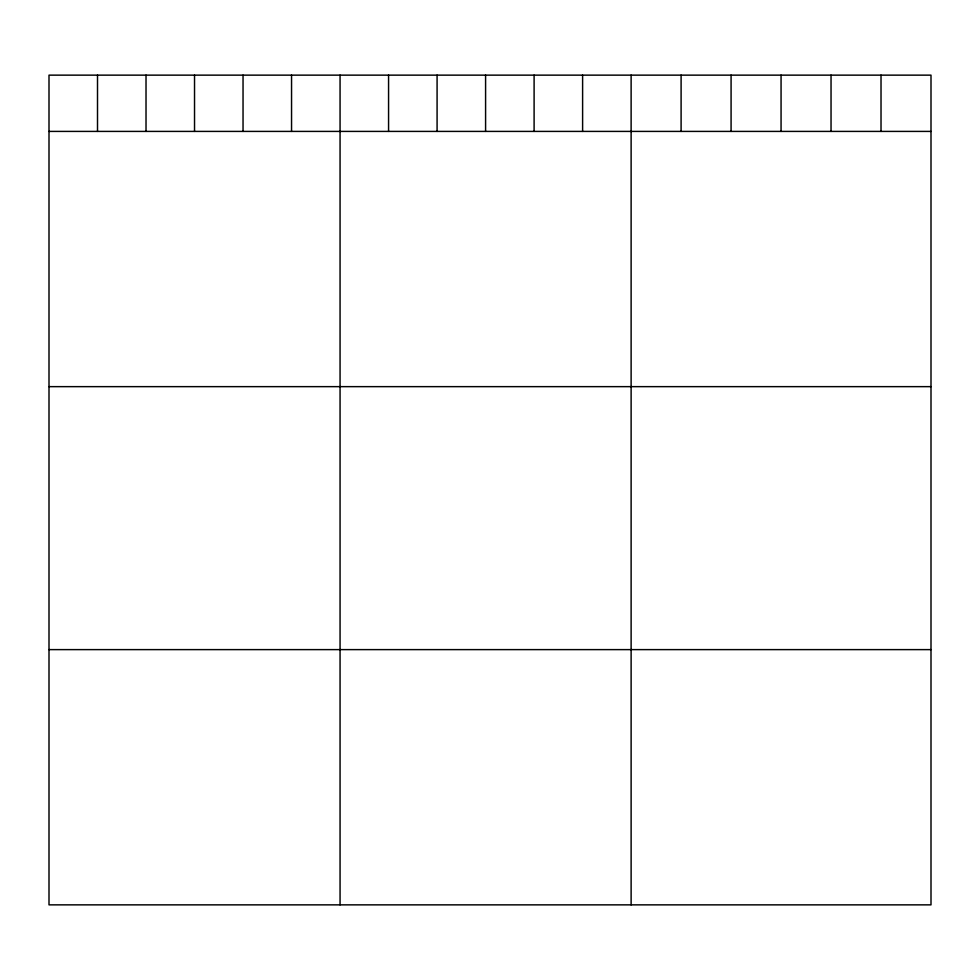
<?xml version="1.0" encoding="UTF-8"?>
<svg xmlns="http://www.w3.org/2000/svg" width="980" height="980" viewBox="0 0 980 980"><rect width="100%" height="100%" fill="white"/><g stroke="black" fill="none" stroke-linecap="round" stroke-linejoin="round"><path stroke-width="1.47" d="M931 131.406L931 904.859L49 904.859L49 75.142L931 75.142L931 131.406L49 131.406M49 386.647L931 386.647M49 649.617L931 649.617M881.02 75.142L881.02 131.406M831.04 75.142L831.04 131.406M781.06 75.142L781.06 131.406M731.08 75.142L731.08 131.406M681.1 75.142L681.1 131.406M631.12 75.142L631.12 904.859M582.61 75.142L582.61 131.406M534.1 75.142L534.1 131.406M485.59 75.142L485.59 131.406M437.08 75.142L437.08 131.406M388.57 75.142L388.57 131.406M340.06 75.142L340.06 904.859M291.55 75.142L291.55 131.406M243.04 75.142L243.04 131.406M194.53 75.142L194.53 131.406M146.02 75.142L146.02 131.406M97.51 75.142L97.51 131.406"/></g></svg>
